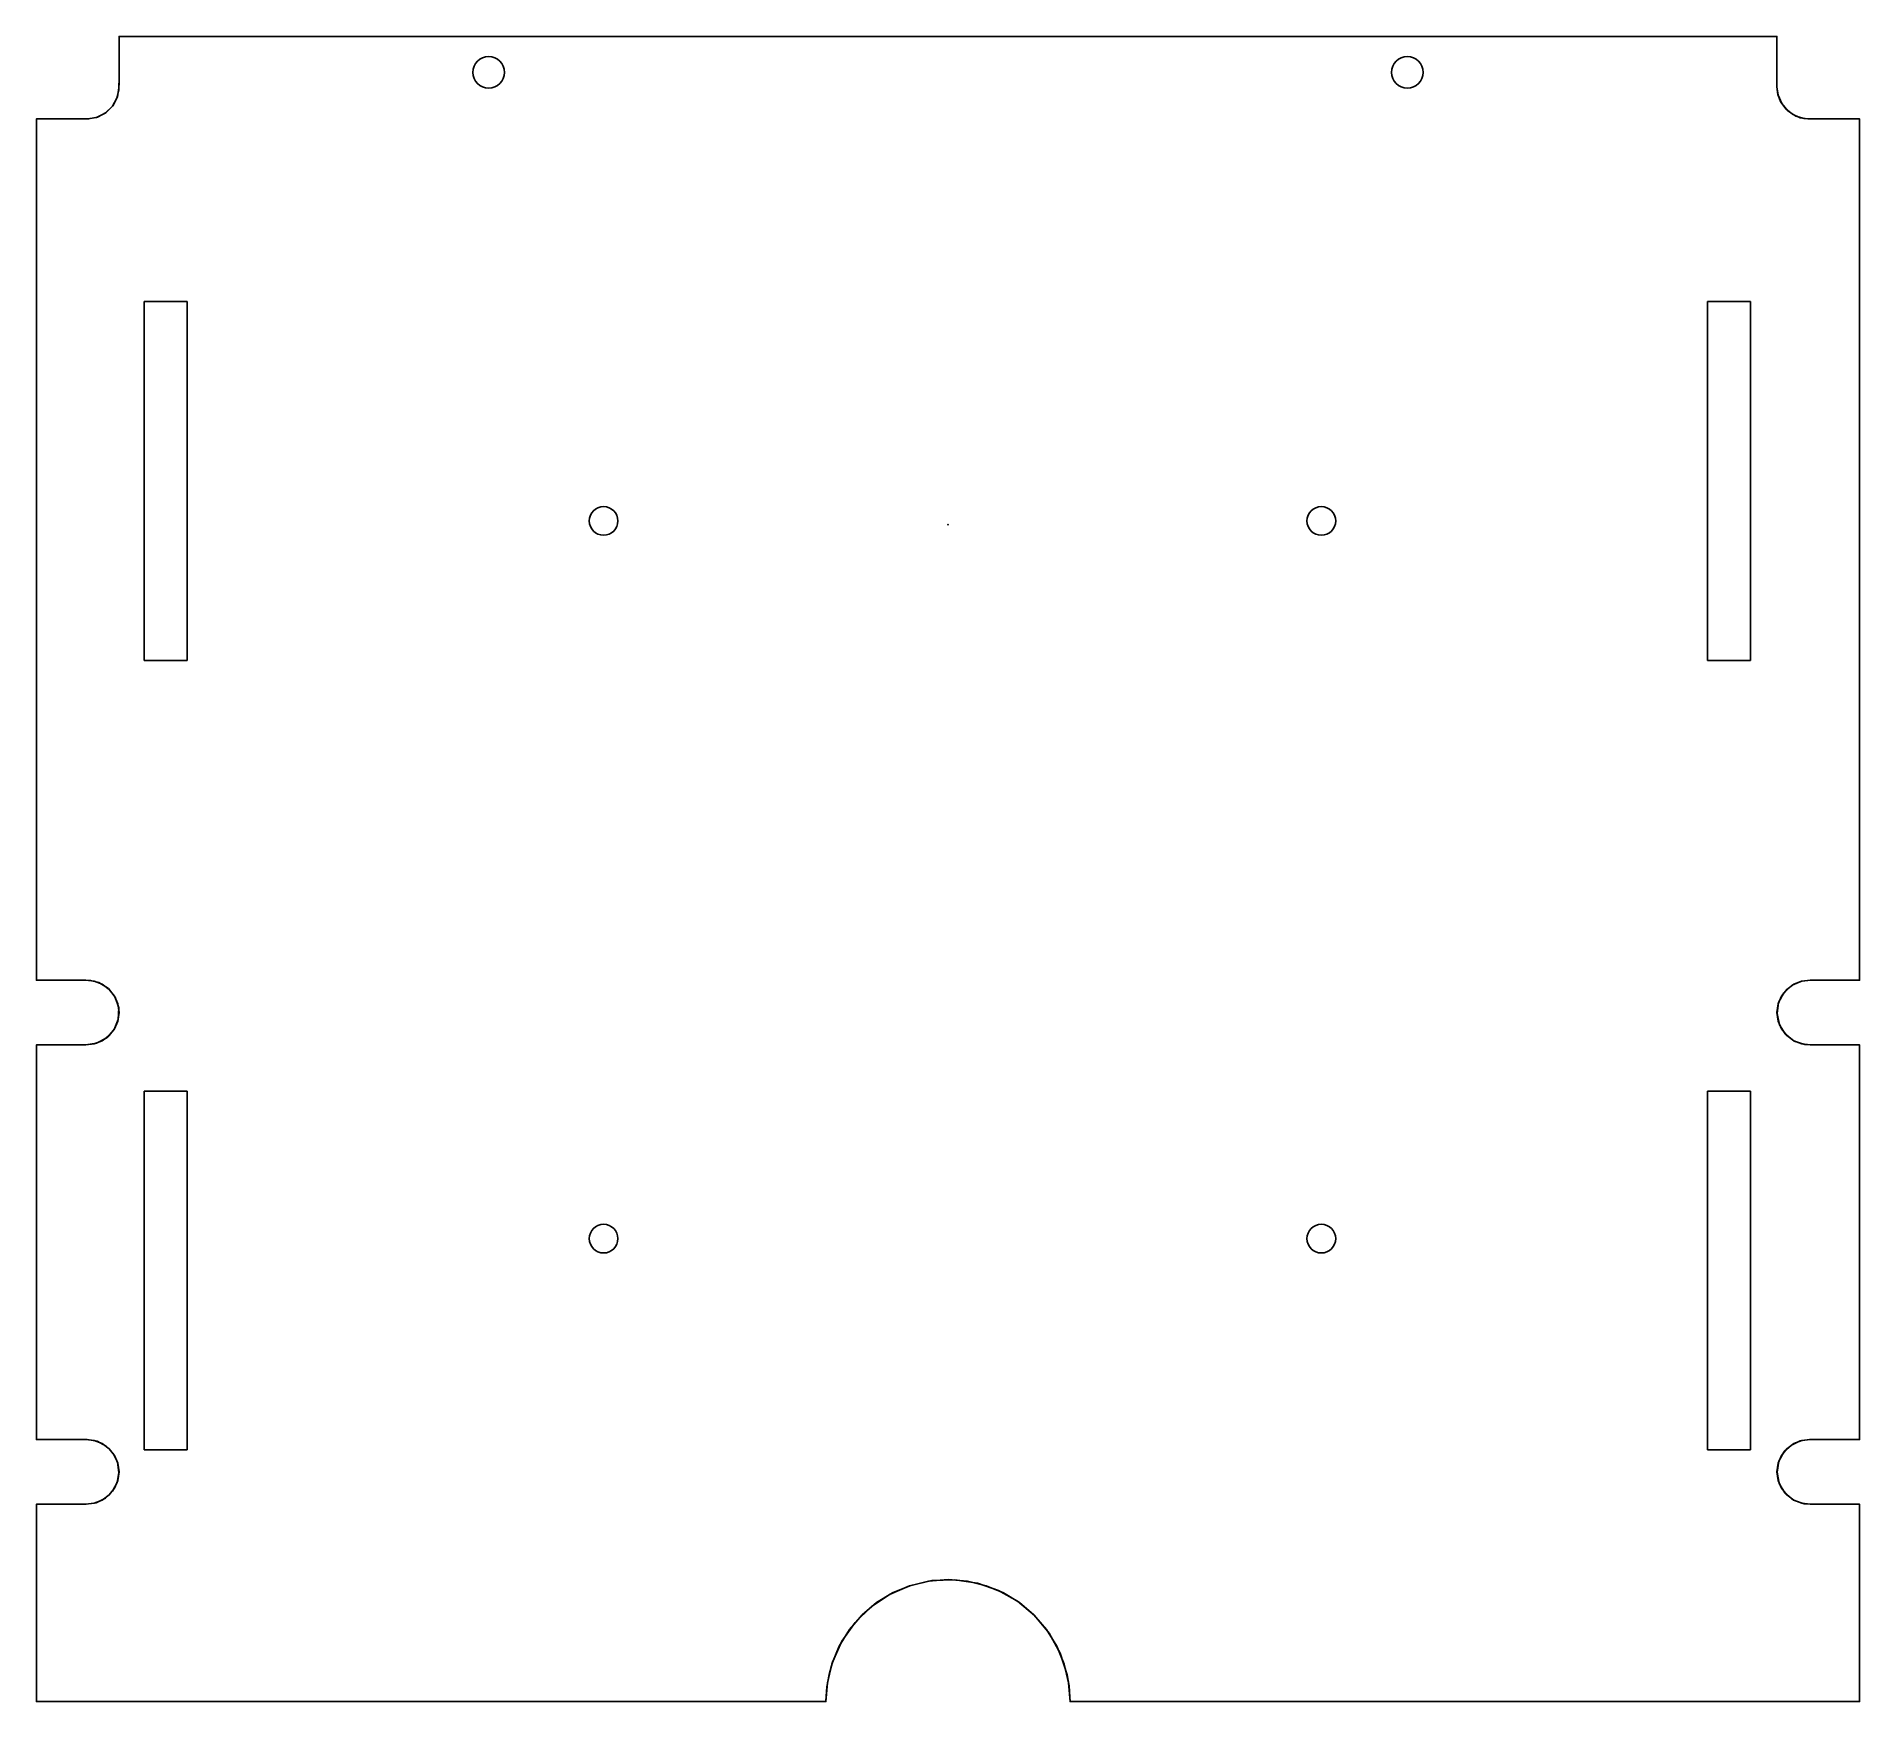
# Model space of a CAD drawing. Extents: x -127 to 127, y -164 to 68.
import ezdxf

# ---------------------------------------------------------------- set-up
doc = ezdxf.new("R2010")
doc.units = 0
doc.layers.add('1', color=7, linetype='CONTINUOUS')
doc.layers.add('61', color=7, linetype='CONTINUOUS')

msp = doc.modelspace()

# ---------------------------------------------------------------- linework, layer by layer
at = {"layer": '1', "color": 163, "linetype": 'CONTINUOUS'}
for p, q in [((127, 56.5), (126.233214, 56.5)), ((-112, 31.052191), (-106, 31.052191)), ((-112, -18.947809), (-112, 31.052191)), ((-106, 31.052191), (-106, -18.947809)), ((105.820443, 31.052191), (105.820443, -18.947809)), ((111.820443, 31.052191), (105.820443, 31.052191)), ((111.820443, 31.052191), (111.820443, -18.947809)), ((-106, -18.947809), (-112, -18.947809)), ((111.820443, -18.947809), (105.820443, -18.947809)), ((-127, -72.5), (-127, -74.889908)), ((-106, -78.947809), (-112, -78.947809)), ((-112, -78.947809), (-112, -128.947809)), ((-106, -128.947809), (-106, -78.947809)), ((105.820443, -78.947809), (105.820443, -128.947809)), ((111.820443, -78.947809), (105.820443, -78.947809)), ((111.820443, -78.947809), (111.820443, -128.947809)), ((-112, -128.947809), (-106, -128.947809)), ((111.820443, -128.947809), (105.820443, -128.947809)), ((111.820443, -128.947809), (106.820443, -128.947809))]:
    msp.add_line(p, q, dxfattribs=at)
at = {"layer": '1', "color": 252, "linetype": 'CONTINUOUS'}
for p, q in [((-106, 31.052191), (-112, 31.052191)), ((-112, 31.052191), (-112, -18.947809)), ((-112, 31.052191), (-112, -18.947809)), ((-106, 31.052191), (-112, 31.052191)), ((-106, -18.947809), (-106, 31.052191)), ((-106, -18.947809), (-106, 31.052191)), ((111.820443, 31.052191), (105.820443, 31.052191)), ((105.820443, 31.052191), (105.820443, -18.947809)), ((111.820443, 31.052191), (105.820443, 31.052191)), ((105.820443, 31.052191), (105.820443, -18.947809)), ((111.820443, -18.947809), (111.820443, 31.052191)), ((111.820443, -18.947809), (111.820443, 31.052191)), ((-112, -18.947809), (-106, -18.947809)), ((-112, -18.947809), (-106, -18.947809)), ((105.820443, -18.947809), (111.820443, -18.947809)), ((105.820443, -18.947809), (111.820443, -18.947809)), ((-112, -78.947809), (-112, -128.947809)), ((-112, -78.947809), (-112, -128.947809)), ((-106, -78.947809), (-112, -78.947809)), ((-106, -78.947809), (-112, -78.947809)), ((-106, -128.947809), (-106, -78.947809)), ((-106, -128.947809), (-106, -78.947809)), ((111.820443, -78.947809), (105.820443, -78.947809)), ((111.820443, -78.947809), (105.820443, -78.947809)), ((105.820443, -78.947809), (105.820443, -128.947809)), ((105.820443, -78.947809), (105.820443, -128.947809)), ((111.820443, -128.947809), (111.820443, -78.947809)), ((111.820443, -128.947809), (111.820443, -78.947809)), ((-112, -128.947809), (-106, -128.947809)), ((-112, -128.947809), (-106, -128.947809)), ((105.820443, -128.947809), (111.820443, -128.947809)), ((105.820443, -128.947809), (111.820443, -128.947809))]:
    msp.add_line(p, q, dxfattribs=at)
at = {"layer": '1', "color": 7, "linetype": 'CONTINUOUS'}
msp.add_lwpolyline([(115.5, 61), (115.657119, 59.821278), (116.163741, 58.647743), (117.012949, 57.634361), (118.109605, 56.916324), (119.302806, 56.554337), (120.535878, 56.5), (126.529669, 56.5), (127, 56.5), (127, 56.406435), (127, 55.842539), (127, 55.278643), (127, 54.714747), (127, 54.150852), (127, 51.935546), (127, 47.979644), (127, 38.988957), (127, 7.02207), (127, -56.911704), (127, -62.905495), (127, -63.404978), (127, -63.47866), (127, -63.5), (126.947657, -63.5), (126.831871, -63.5), (126.625109, -63.5), (126.255891, -63.5), (125.596574, -63.5), (124.26462, -63.5), (122.932667, -63.5), (121.600713, -63.5), (120.26876, -63.5), (118.918153, -63.631979), (117.616658, -64.182975), (116.446741, -65.238777), (115.729373, -66.58164), (115.502519, -68.150536), (115.830271, -69.692148), (116.633122, -70.985655), (117.877226, -71.96785), (119.375816, -72.4565), (120.88273, -72.5), (124.658819, -72.5), (125.252204, -72.5), (125.845589, -72.5), (126.438975, -72.5), (127, -72.5), (127, -72.53236), (127, -73.125746), (127, -75.373417), (127, -102.345478), (127, -120.326852), (127, -121.450688), (127, -122.574524), (127, -123.69836), (127, -124.822196), (127, -125.946032), (127, -127.069867), (127, -127.5), (126.306297, -127.5), (125.182461, -127.5), (123.898077, -127.5), (122.613693, -127.5), (121.329309, -127.5), (120.044925, -127.5), (118.738839, -127.680339), (117.500869, -128.257762), (116.501596, -129.169599), (115.758265, -130.497439), (115.500388, -132.059077), (115.79787, -133.610001), (116.574732, -134.918482), (117.797003, -135.923876), (119.288471, -136.443391), (120.797361, -136.5), (122.295809, -136.5), (126.29167, -136.5), (126.891049, -136.5), (127, -136.5), (127, -136.990428), (127, -137.589807), (127, -138.189186), (127, -138.788565), (127, -141.785461), (127, -147.779252), (127, -163.762696), (127, -164), (126.901652, -164), (126.566, -164), (126.230347, -164), (125.894695, -164), (125.559043, -164), (124.240408, -164), (121.243513, -164), (115.249721, -164), (103.262139, -164), (79.286974, -164), (31.336643, -164), (19.34906, -164), (18.599836, -164), (17.850612, -164), (17.101389, -164), (17, -164), (16.987534, -163.349079), (16.941411, -162.589822), (16.860387, -161.825754), (16.743708, -161.059213), (16.590826, -160.292643), (15.614219, -157.277191), (14.075205, -154.466449), (12.051265, -152.009712), (9.667316, -150.016331), (7.03411, -148.523524), (4.091019, -147.499589), (0.939247, -147.025966), (-2.261996, -147.151161), (-5.345096, -147.862158), (-8.162258, -149.087671), (-10.690383, -150.781993), (-12.942324, -152.977467), (-14.778047, -155.597064), (-16.089907, -158.512297), (-16.573342, -160.215248), (-16.87376, -161.932094), (-16.942604, -162.604233), (-16.984431, -163.272611), (-16.999878, -163.935712), (-17, -164), (-17.595062, -164), (-23.588853, -164), (-47.564018, -164), (-95.514349, -164), (-113.495723, -164), (-126.981753, -164), (-127, -164), (-127, -163.842029), (-127, -163.665812), (-127, -163.489594), (-127, -163.313377), (-127, -162.759551), (-127, -161.770575), (-127, -159.522903), (-127, -147.535321), (-127, -138.544634), (-127, -138.170022), (-127, -137.79541), (-127, -137.420798), (-127, -137.046186), (-127, -136.671574), (-127, -136.5), (-126.796962, -136.5), (-120.053947, -136.5), (-118.682924, -136.302942), (-117.395622, -135.669771), (-116.385543, -134.680616), (-115.746641, -133.469333), (-115.500474, -132.065303), (-115.706775, -130.651586), (-116.312568, -129.420689), (-117.290525, -128.407125), (-118.559994, -127.736623), (-119.93195, -127.500515), (-125.596217, -127.5), (-126.486295, -127.5), (-127, -127.5), (-127, -127.123627), (-127, -126.233549), (-127, -125.343471), (-127, -124.453393), (-127, -94.109825), (-127, -73.880779), (-127, -73.251431), (-127, -72.622083), (-127, -72.5), (-126.492735, -72.5), (-125.863387, -72.5), (-125.234039, -72.5), (-124.60469, -72.5), (-121.637764, -72.5), (-120.139316, -72.5), (-118.617789, -72.282463), (-117.212416, -71.532616), (-116.177174, -70.374027), (-115.601211, -68.949027), (-115.546161, -67.357103), (-116.030405, -65.880491), (-116.975069, -64.668365), (-118.325236, -63.823259), (-119.465571, -63.531848), (-120.595938, -63.5), (-121.719774, -63.5), (-122.84361, -63.5), (-126.619699, -63.5), (-127, -63.5), (-127, -63.385813), (-127, -62.891326), (-127, -62.396838), (-127, -61.90235), (-127, -61.407862), (-127, -60.913375), (-127, -40.684329), (-127, 55.216332), (-127, 55.590944), (-127, 55.965556), (-127, 56.340168), (-127, 56.5), (-126.78522, 56.5), (-122.289876, 56.5), (-121.091118, 56.5), (-119.89184, 56.5013), (-118.64241, 56.709668), (-117.42342, 57.310659), (-116.416864, 58.27766), (-115.793724, 59.400863), (-115.51959, 60.580563), (-115.5, 61.833529), (-115.5, 63.150185), (-115.5, 65.924894), (-115.5, 66.236341), (-115.5, 66.547788), (-115.5, 66.859235), (-115.5, 67.170682), (-115.5, 67.482129), (-115.5, 67.793576), (-115.5, 68), (-115.394977, 68), (-111.50189, 68), (-104.549948, 68), (-83.483458, 68), (-27.306151, 68), (47.596924, 68), (85.048462, 68), (113.137116, 68), (115.477837, 68), (115.5, 68), (115.5, 67.838651), (115.5, 67.655138), (115.5, 67.471626), (115.5, 67.03906), (115.5, 66.266623), (115.5, 64.511082), (115.5, 61)], close=True, dxfattribs=at)
at = {"layer": '1', "color": 252, "linetype": 'CONTINUOUS'}
for points in [[(-127, 56.5), (-120.935341, 56.5), (-119.741233, 56.507446), (-118.494216, 56.759409), (-117.297729, 57.401705), (-116.330111, 58.395789), (-115.722044, 59.603902), (-115.502591, 60.847309), (-115.5, 62.217971), (-115.5, 63.613633), (-115.5, 68)], [(-127, 56.5), (-120.935341, 56.5), (-119.741233, 56.507446), (-118.494216, 56.759409), (-117.297729, 57.401705), (-116.330111, 58.395789), (-115.722044, 59.603902), (-115.502591, 60.847309), (-115.5, 62.217971), (-115.5, 63.613633), (-115.5, 68)], [(-115.5, 68), (13.86, 68), (115.5, 68)], [(-115.5, 68), (13.86, 68), (115.5, 68)], [(115.5, 68), (115.5, 64.08), (115.5, 61)], [(115.5, 68), (115.5, 64.08), (115.5, 61)], [(115.5, 61), (115.6276, 59.935989), (116.03895, 58.864564), (116.73847, 57.899609), (117.670205, 57.150058), (118.730612, 56.682749), (119.803792, 56.50428), (121.579058, 56.5), (123.386039, 56.5), (125.193019, 56.5), (127, 56.5)], [(115.5, 61), (115.6276, 59.935989), (116.03895, 58.864564), (116.73847, 57.899609), (117.670205, 57.150058), (118.730612, 56.682749), (119.803792, 56.50428), (121.579058, 56.5), (123.386039, 56.5), (125.193019, 56.5), (127, 56.5)], [(-127, -63.5), (-127, 3.7), (-127, 56.5)], [(-127, -63.5), (-127, 3.7), (-127, 56.5)], [(127, 56.5), (127, -10.7), (127, -63.5)], [(127, 56.5), (127, -10.7), (127, -63.5)], [(-127, -72.5), (-120.125, -72.5), (-118.961382, -72.378501), (-117.827786, -71.941001), (-116.850236, -71.213874), (-116.123912, -70.286032), (-115.664518, -69.205651), (-115.5, -68), (-115.664518, -66.794349), (-116.123912, -65.713968), (-116.850236, -64.786126), (-117.827786, -64.058999), (-118.961382, -63.621499), (-120.125, -63.5), (-127, -63.5)], [(-127, -72.5), (-120.125, -72.5), (-118.961382, -72.378501), (-117.827786, -71.941001), (-116.850236, -71.213874), (-116.123912, -70.286032), (-115.664518, -69.205651), (-115.5, -68), (-115.664518, -66.794349), (-116.123912, -65.713968), (-116.850236, -64.786126), (-117.827786, -64.058999), (-118.961382, -63.621499), (-120.125, -63.5), (-127, -63.5)], [(127, -63.5), (120.125, -63.5), (118.961382, -63.621499), (117.827786, -64.058999), (116.850236, -64.786126), (116.123912, -65.713968), (115.664518, -66.794349), (115.5, -68), (115.664518, -69.205651), (116.123912, -70.286032), (116.850236, -71.213874), (117.827786, -71.941001), (118.961382, -72.378501), (120.125, -72.5), (127, -72.5)], [(127, -63.5), (120.125, -63.5), (118.961382, -63.621499), (117.827786, -64.058999), (116.850236, -64.786126), (116.123912, -65.713968), (115.664518, -66.794349), (115.5, -68), (115.664518, -69.205651), (116.123912, -70.286032), (116.850236, -71.213874), (117.827786, -71.941001), (118.961382, -72.378501), (120.125, -72.5), (127, -72.5)], [(-127, -127.5), (-127, -96.7), (-127, -72.5)], [(-127, -127.5), (-127, -96.7), (-127, -72.5)], [(127, -72.5), (127, -103.3), (127, -127.5)], [(127, -72.5), (127, -103.3), (127, -127.5)], [(-127, -136.5), (-120.125, -136.5), (-118.961382, -136.378501), (-117.827786, -135.941001), (-116.850236, -135.213874), (-116.123912, -134.286032), (-115.664518, -133.205651), (-115.5, -132), (-115.664518, -130.794349), (-116.123912, -129.713968), (-116.850236, -128.786126), (-117.827786, -128.058999), (-118.961382, -127.621499), (-120.125, -127.5), (-127, -127.5)], [(-127, -136.5), (-120.125, -136.5), (-118.961382, -136.378501), (-117.827786, -135.941001), (-116.850236, -135.213874), (-116.123912, -134.286032), (-115.664518, -133.205651), (-115.5, -132), (-115.664518, -130.794349), (-116.123912, -129.713968), (-116.850236, -128.786126), (-117.827786, -128.058999), (-118.961382, -127.621499), (-120.125, -127.5), (-127, -127.5)], [(127, -127.5), (120.125, -127.5), (118.961382, -127.621499), (117.827786, -128.058999), (116.850236, -128.786126), (116.123912, -129.713968), (115.664518, -130.794349), (115.5, -132), (115.664518, -133.205651), (116.123912, -134.286032), (116.850236, -135.213874), (117.827786, -135.941001), (118.961382, -136.378501), (120.125, -136.5), (127, -136.5)], [(127, -127.5), (120.125, -127.5), (118.961382, -127.621499), (117.827786, -128.058999), (116.850236, -128.786126), (116.123912, -129.713968), (115.664518, -130.794349), (115.5, -132), (115.664518, -133.205651), (116.123912, -134.286032), (116.850236, -135.213874), (117.827786, -135.941001), (118.961382, -136.378501), (120.125, -136.5), (127, -136.5)], [(-127, -164), (-127, -148.6), (-127, -136.5)], [(-127, -164), (-127, -148.6), (-127, -136.5)], [(127, -136.5), (127, -151.9), (127, -164)], [(127, -136.5), (127, -151.9), (127, -164)], [(17, -164), (16.801985, -161.412859), (16.189387, -158.813119), (15.156493, -156.300603), (13.729694, -153.975255), (11.965831, -151.924451), (9.944862, -150.212335), (7.748621, -148.868613), (5.32844, -147.856651), (2.715535, -147.218288), (0, -147), (-2.715535, -147.218288), (-5.32844, -147.856651), (-7.748621, -148.868613), (-9.944862, -150.212335), (-11.965831, -151.924451), (-13.729694, -153.975255), (-15.156493, -156.300603), (-16.189387, -158.813119), (-16.801985, -161.412859), (-17, -164)], [(17, -164), (16.801985, -161.412859), (16.189387, -158.813119), (15.156493, -156.300603), (13.729694, -153.975255), (11.965831, -151.924451), (9.944862, -150.212335), (7.748621, -148.868613), (5.32844, -147.856651), (2.715535, -147.218288), (0, -147), (-2.715535, -147.218288), (-5.32844, -147.856651), (-7.748621, -148.868613), (-9.944862, -150.212335), (-11.965831, -151.924451), (-13.729694, -153.975255), (-15.156493, -156.300603), (-16.189387, -158.813119), (-16.801985, -161.412859), (-17, -164)], [(-17, -164), (-78.6, -164), (-127, -164)], [(-17, -164), (-78.6, -164), (-127, -164)], [(127, -164), (65.4, -164), (17, -164)], [(127, -164), (65.4, -164), (17, -164)]]:
    msp.add_lwpolyline(points, dxfattribs=at)
at = {"layer": '1', "color": 7, "linetype": 'CONTINUOUS'}
for centre in [(-64, 63), (64, 63)]:
    msp.add_circle(centre, 2.2, dxfattribs=at)
at = {"layer": '1', "color": 252, "linetype": 'CONTINUOUS'}
for centre, radius in [((-64, 63), 2.2), ((-64, 63), 2.2), ((64, 63), 2.2), ((64, 63), 2.2), ((-47.985714, 0.5), 2), ((-47.985714, 0.5), 2), ((52.014286, 0.5), 2), ((52.014286, 0.5), 2), ((-47.985714, -99.5), 2), ((-47.985714, -99.5), 2), ((52.014286, -99.5), 2), ((52.014286, -99.5), 2)]:
    msp.add_circle(centre, radius, dxfattribs=at)
at = {"layer": '61', "color": 23, "linetype": 'CONTINUOUS'}
msp.add_point((0, 0), dxfattribs=at)

doc.saveas('drawing.dxf')
